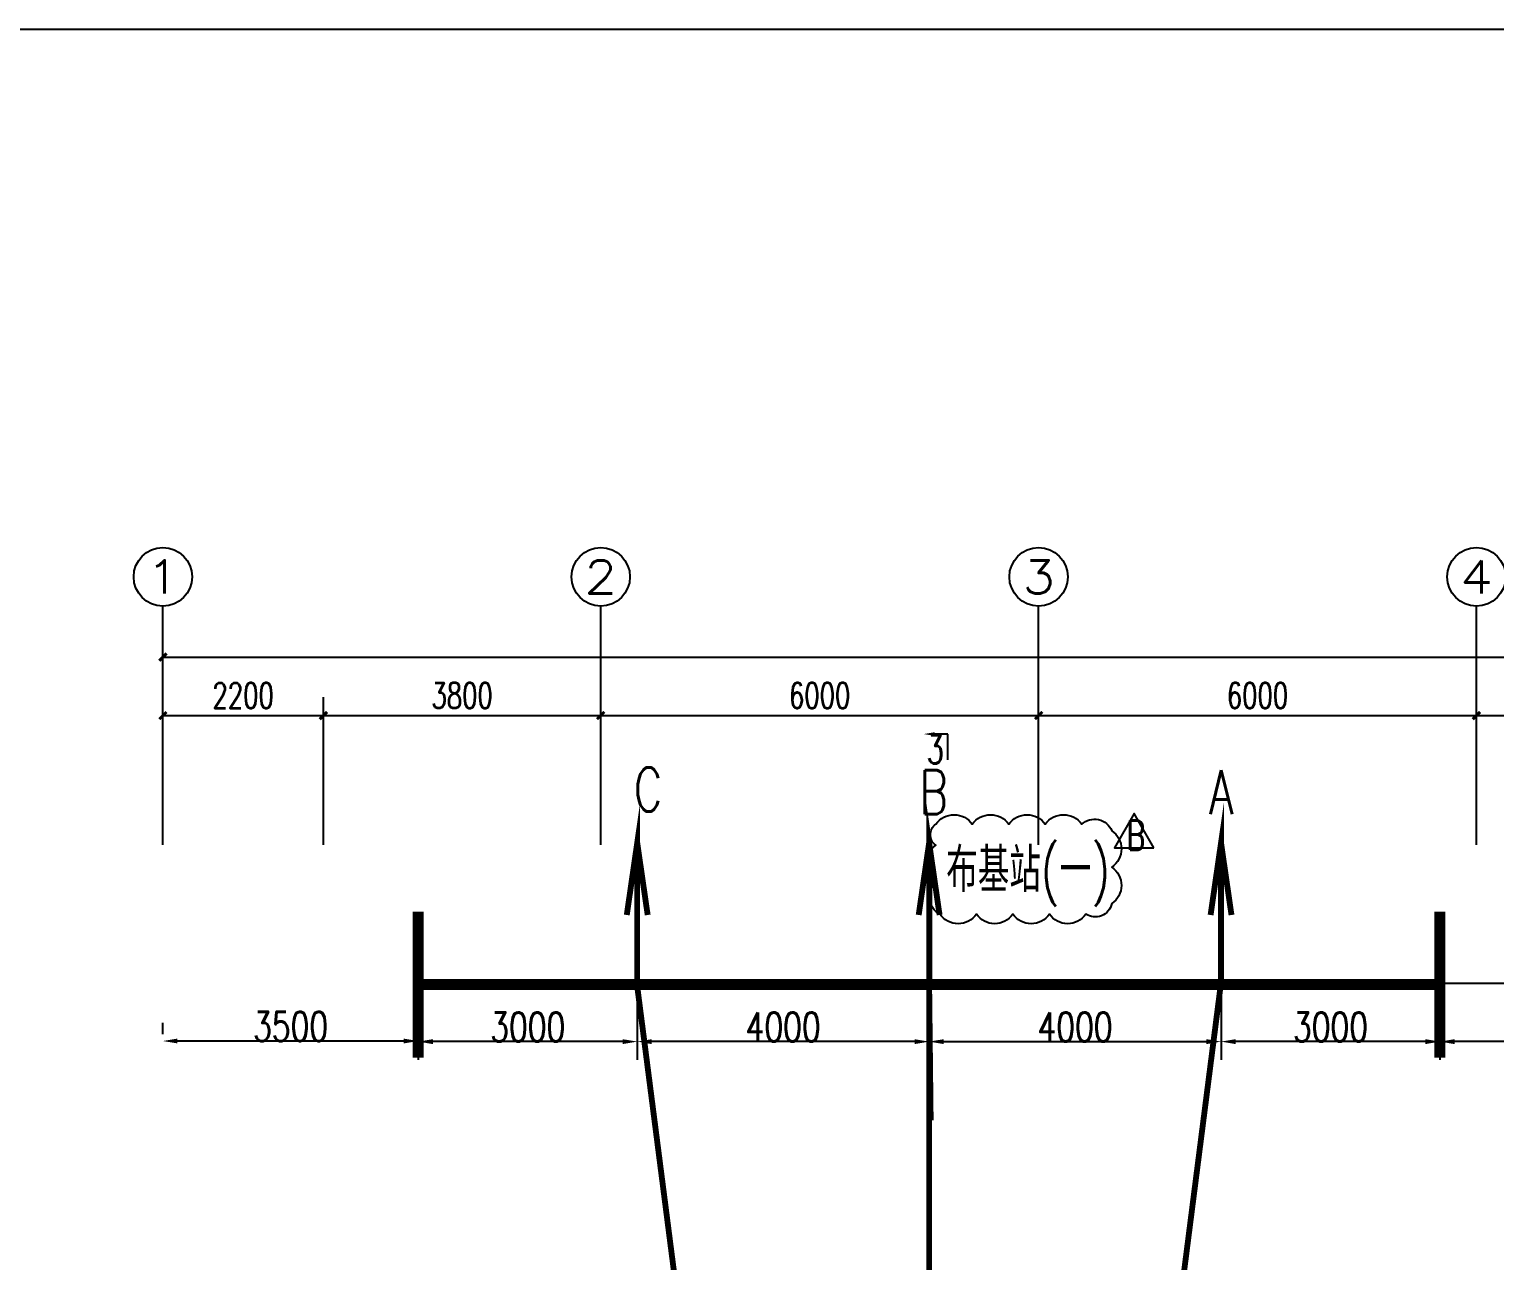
# Model space of a CAD drawing. Extents: x -61205 to 26665, y -81742 to 98141.
# Drawn here: x -44989 to -24909, y 81272 to 98141 of the extents above; entities that cross this region are included whole.
import ezdxf
from ezdxf.enums import TextEntityAlignment as Align

# ---------------------------------------------------------------- set-up
doc = ezdxf.new("R2010")
doc.units = 0
doc.header["$LTSCALE"] = 1000
doc.header["$MEASUREMENT"] = 0
doc.linetypes.add('CENTER', pattern=[2, 1.25, -0.25, 0.25, -0.25])
doc.layers.get('0').update_dxf_attribs({"linetype": 'CONTINUOUS'})
doc.layers.get('DEFPOINTS').update_dxf_attribs({"linetype": 'CONTINUOUS'})
for name, color, linetype in [('02', 1, 'CONTINUOUS'), ('08', 1, 'CONTINUOUS'), ('1', 7, 'CONTINUOUS'), ('11', 6, 'CONTINUOUS'), ('AXIS', 3, 'CONTINUOUS'), ('AXIS_TEXT', 7, 'CONTINUOUS'), ('DOTE', 7, 'CENTER'), ('HY_JZW_YT', 120, 'CONTINUOUS')]:
    doc.layers.add(name, color=color, linetype=linetype)
doc.layers.add('PP-COM', color=7, linetype='CONTINUOUS', lineweight=0)
doc.styles.add('_TCH_AXIS', font='geditxt.shx', dxfattribs={"bigfont": 'dxt.shx'})
doc.styles.add('A', font='geditxt.shx', dxfattribs={"width": 0.72, "bigfont": 'hzfs_1.shx'})
doc.styles.add('DIM_FONT', font='geditxt.shx', dxfattribs={"width": 0.7, "bigfont": 'hzfs_1.shx'})
doc.styles.add('DXT', font='geditxt.shx', dxfattribs={"width": 0.72, "bigfont": 'hzfs_1.shx'})
doc.styles.add('HZ', font='geditxt.shx', dxfattribs={"width": 0.75, "bigfont": 'hzfs_1.shx'})
doc.styles.add('intecad', font='geditxt.shx', dxfattribs={"width": 0.667, "bigfont": 'hzfs_1.shx'})
doc.styles.get("Standard").update_dxf_attribs({"font": 'geditxt.shx', "bigfont": 'hzfs_1.shx'})
doc.dimstyles.new('_TCH_ARCH&&100', dxfattribs={"dimtxt": 350, "dimasz": 100, "dimexe": 250, "dimexo": 300, "dimgap": 100, "dimtad": 1, "dimdec": 0, "dimzin": 0, "dimdsep": 46, "dimtxsty": 'DIM_FONT', "dimblk": 'ARCHTICK', "dimcen": 0.09, "dimclrt": 7, "dimazin": 2, "dimtfac": 1, "dimtdec": 0, "dimtix": 1, "dimtmove": 2, "dimatfit": 3, "dimfxl": 1, "dimtolj": 1, "dimtzin": 0, "dimarcsym": 0})
doc.dimstyles.get("Standard").update_dxf_attribs({"dimtxt": 0.18, "dimasz": 0.18, "dimexe": 0.18, "dimexo": 0.0625, "dimgap": 0.09, "dimtad": 0, "dimtih": 1, "dimtoh": 1, "dimdec": 4, "dimzin": 0, "dimdsep": 46, "dimtxsty": 'Standard', "dimcen": 0.09, "dimadec": 0, "dimazin": 0, "dimtfac": 1, "dimtdec": 4, "dimtofl": 0, "dimtmove": 0, "dimatfit": 3, "dimfxl": 1, "dimtolj": 1, "dimtzin": 0, "dimarcsym": 0})
doc.dimstyles.new('STANDARD$0', dxfattribs={"dimtxt": 5, "dimasz": 5, "dimexe": 2.5, "dimexo": 0, "dimgap": 1.25, "dimtad": 1, "dimdec": 4, "dimzin": 0, "dimdsep": 46, "dimtxsty": 'Standard', "dimcen": 0, "dimadec": 0, "dimazin": 0, "dimtfac": 0.514286, "dimtdec": 4, "dimtix": 1, "dimtmove": 0, "dimatfit": 3, "dimfxl": 1, "dimtolj": 1, "dimtzin": 0, "dimarcsym": 0})

# ---------------------------------------------------------------- blocks, each defined once
blk = doc.blocks.new('*D240')
at = {"color": 0, "lineweight": -2, "transparency": 16777216}
for p, q in [((-28659, 84955), (-28659, 84023)), ((-25659, 84955), (-25659, 84023)), ((-25859, 84273), (-28459, 84273))]:
    blk.add_line(p, q, dxfattribs=at)
at = {"color": 0, "transparency": 16777216}
for points in [[(-28459, 84306), (-28459, 84239), (-28659, 84273)], [(-25859, 84306), (-25859, 84239), (-25659, 84273)]]:
    blk.add_solid(points, dxfattribs=at)
at = {"layer": 'DEFPOINTS', "color": 0, "transparency": 16777216}
for p in [(-28659, 85055), (-25659, 85055), (-28659, 84273)]:
    blk.add_point(p, dxfattribs=at)
at = {"color": 7, "transparency": 16777216, "insert": (-27159, 84473), "char_height": 400, "attachment_point": 5, "style": 'HZ'}
blk.add_mtext('\\A1;3000', dxfattribs=at)
blk = doc.blocks.new('*D241')
at = {"color": 0, "lineweight": -2, "transparency": 16777216}
for p, q in [((-39659, 84955), (-39659, 84023)), ((-36659, 84955), (-36659, 84023)), ((-36859, 84273), (-39459, 84273))]:
    blk.add_line(p, q, dxfattribs=at)
at = {"color": 0, "transparency": 16777216}
for points in [[(-39459, 84306), (-39459, 84239), (-39659, 84273)], [(-36859, 84306), (-36859, 84239), (-36659, 84273)]]:
    blk.add_solid(points, dxfattribs=at)
at = {"layer": 'DEFPOINTS', "color": 0, "transparency": 16777216}
for p in [(-39659, 85055), (-36659, 85055), (-39659, 84273)]:
    blk.add_point(p, dxfattribs=at)
at = {"color": 7, "transparency": 16777216, "insert": (-38159, 84473), "char_height": 400, "attachment_point": 5, "style": 'HZ'}
blk.add_mtext('\\A1;3000', dxfattribs=at)
blk = doc.blocks.new('*D242')
at = {"color": 0, "lineweight": -2, "transparency": 16777216}
for p, q in [((-15659, 84955), (-15659, 84023)), ((-25659, 84855), (-25659, 84023)), ((-15859, 84273), (-25459, 84273))]:
    blk.add_line(p, q, dxfattribs=at)
at = {"color": 0, "transparency": 16777216}
for points in [[(-25459, 84306), (-25459, 84239), (-25659, 84273)], [(-15859, 84306), (-15859, 84239), (-15659, 84273)]]:
    blk.add_solid(points, dxfattribs=at)
at = {"layer": 'DEFPOINTS', "color": 0, "transparency": 16777216}
for p in [(-25659, 84955), (-15659, 85055), (-25659, 84273)]:
    blk.add_point(p, dxfattribs=at)
at = {"color": 7, "transparency": 16777216, "insert": (-20659, 84473), "char_height": 400, "attachment_point": 5, "style": 'HZ'}
blk.add_mtext('\\A1;10000', dxfattribs=at)
blk = doc.blocks.new('*D245')
at = {"color": 0, "lineweight": -2, "transparency": 16777216}
for p, q in [((-28659, 84955), (-28659, 84023)), ((-32659, 83201), (-32659, 84523)), ((-32459, 84273), (-28859, 84273))]:
    blk.add_line(p, q, dxfattribs=at)
at = {"color": 0, "transparency": 16777216}
for points in [[(-32459, 84306), (-32459, 84239), (-32659, 84273)], [(-28859, 84306), (-28859, 84239), (-28659, 84273)]]:
    blk.add_solid(points, dxfattribs=at)
at = {"layer": 'DEFPOINTS', "color": 0, "transparency": 16777216}
for p in [(-28659, 85055), (-28659, 84273), (-32659, 83101)]:
    blk.add_point(p, dxfattribs=at)
at = {"color": 7, "transparency": 16777216, "insert": (-30659, 84473), "char_height": 400, "attachment_point": 5, "style": 'HZ'}
blk.add_mtext('\\A1;4000', dxfattribs=at)
blk = doc.blocks.new('*D246')
at = {"color": 0, "lineweight": -2, "transparency": 16777216}
for p, q in [((-36659, 84955), (-36659, 84023)), ((-32659, 83201), (-32659, 84523)), ((-32859, 84273), (-36459, 84273))]:
    blk.add_line(p, q, dxfattribs=at)
at = {"color": 0, "transparency": 16777216}
for points in [[(-36459, 84306), (-36459, 84239), (-36659, 84273)], [(-32859, 84306), (-32859, 84239), (-32659, 84273)]]:
    blk.add_solid(points, dxfattribs=at)
at = {"layer": 'DEFPOINTS', "color": 0, "transparency": 16777216}
for p in [(-36659, 85055), (-36659, 84273), (-32659, 83101)]:
    blk.add_point(p, dxfattribs=at)
at = {"color": 7, "transparency": 16777216, "insert": (-34659, 84473), "char_height": 400, "attachment_point": 5, "style": 'HZ'}
blk.add_mtext('\\A1;4000', dxfattribs=at)
blk = doc.blocks.new('_ArchTick')
at = {"color": 0, "linetype": 'ByBlock', "const_width": 0.4}
blk.add_lwpolyline([(-0.5, -0.5), (0.5, 0.5)], dxfattribs=at)
blk = doc.blocks.new('*D253')
at = {"layer": 'AXIS', "color": 0, "lineweight": -2, "transparency": 16777216}
for p, q in [((-43159, 86970), (-43159, 88990)), ((-40959, 86970), (-40959, 88990)), ((-43159, 88740), (-40959, 88740))]:
    blk.add_line(p, q, dxfattribs=at)
at = {"layer": 'DEFPOINTS', "color": 0, "transparency": 16777216}
for p in [(-40959, 88740), (-43159, 86670), (-40959, 86670)]:
    blk.add_point(p, dxfattribs=at)
at = {"layer": 'AXIS', "color": 0, "lineweight": -2, "transparency": 16777216, "xscale": 100, "yscale": 100, "zscale": 100, "rotation": 180}
blk.add_blockref('_ArchTick', (-43159, 88740), dxfattribs=at)
at = {"layer": 'AXIS', "color": 0, "lineweight": -2, "transparency": 16777216, "xscale": 100, "yscale": 100, "zscale": 100}
blk.add_blockref('_ArchTick', (-40959, 88740), dxfattribs=at)
at = {"layer": 'AXIS', "color": 7, "transparency": 16777216, "insert": (-42059, 89015), "char_height": 350, "attachment_point": 5, "style": 'DIM_FONT'}
blk.add_mtext('\\A1;2200', dxfattribs=at)
blk = doc.blocks.new('*D254')
at = {"layer": 'AXIS', "color": 0, "lineweight": -2, "transparency": 16777216}
for p, q in [((-40959, 86970), (-40959, 88990)), ((-37159, 86970), (-37159, 88990)), ((-40959, 88740), (-37159, 88740))]:
    blk.add_line(p, q, dxfattribs=at)
at = {"layer": 'DEFPOINTS', "color": 0, "transparency": 16777216}
for p in [(-37159, 88740), (-40959, 86670), (-37159, 86670)]:
    blk.add_point(p, dxfattribs=at)
at = {"layer": 'AXIS', "color": 0, "lineweight": -2, "transparency": 16777216, "xscale": 100, "yscale": 100, "zscale": 100, "rotation": 180}
blk.add_blockref('_ArchTick', (-40959, 88740), dxfattribs=at)
at = {"layer": 'AXIS', "color": 0, "lineweight": -2, "transparency": 16777216, "xscale": 100, "yscale": 100, "zscale": 100}
blk.add_blockref('_ArchTick', (-37159, 88740), dxfattribs=at)
at = {"layer": 'AXIS', "color": 7, "transparency": 16777216, "insert": (-39059, 89015), "char_height": 350, "attachment_point": 5, "style": 'DIM_FONT'}
blk.add_mtext('\\A1;3800', dxfattribs=at)
blk = doc.blocks.new('*D255')
at = {"layer": 'AXIS', "color": 0, "lineweight": -2, "transparency": 16777216}
for p, q in [((-37159, 86970), (-37159, 88990)), ((-31159, 86970), (-31159, 88990)), ((-37159, 88740), (-31159, 88740))]:
    blk.add_line(p, q, dxfattribs=at)
at = {"layer": 'DEFPOINTS', "color": 0, "transparency": 16777216}
for p in [(-31159, 88740), (-37159, 86670), (-31159, 86670)]:
    blk.add_point(p, dxfattribs=at)
at = {"layer": 'AXIS', "color": 0, "lineweight": -2, "transparency": 16777216, "xscale": 100, "yscale": 100, "zscale": 100, "rotation": 180}
blk.add_blockref('_ArchTick', (-37159, 88740), dxfattribs=at)
at = {"layer": 'AXIS', "color": 0, "lineweight": -2, "transparency": 16777216, "xscale": 100, "yscale": 100, "zscale": 100}
blk.add_blockref('_ArchTick', (-31159, 88740), dxfattribs=at)
at = {"layer": 'AXIS', "color": 7, "transparency": 16777216, "insert": (-34159, 89015), "char_height": 350, "attachment_point": 5, "style": 'DIM_FONT'}
blk.add_mtext('\\A1;6000', dxfattribs=at)
blk = doc.blocks.new('*D256')
at = {"layer": 'AXIS', "color": 0, "lineweight": -2, "transparency": 16777216}
for p, q in [((-31159, 86970), (-31159, 88990)), ((-25159, 86970), (-25159, 88990)), ((-31159, 88740), (-25159, 88740))]:
    blk.add_line(p, q, dxfattribs=at)
at = {"layer": 'DEFPOINTS', "color": 0, "transparency": 16777216}
for p in [(-25159, 88740), (-31159, 86670), (-25159, 86670)]:
    blk.add_point(p, dxfattribs=at)
at = {"layer": 'AXIS', "color": 0, "lineweight": -2, "transparency": 16777216, "xscale": 100, "yscale": 100, "zscale": 100, "rotation": 180}
blk.add_blockref('_ArchTick', (-31159, 88740), dxfattribs=at)
at = {"layer": 'AXIS', "color": 0, "lineweight": -2, "transparency": 16777216, "xscale": 100, "yscale": 100, "zscale": 100}
blk.add_blockref('_ArchTick', (-25159, 88740), dxfattribs=at)
at = {"layer": 'AXIS', "color": 7, "transparency": 16777216, "insert": (-28159, 89015), "char_height": 350, "attachment_point": 5, "style": 'DIM_FONT'}
blk.add_mtext('\\A1;6000', dxfattribs=at)
blk = doc.blocks.new('*D257')
at = {"layer": 'AXIS', "color": 0, "lineweight": -2, "transparency": 16777216}
for p, q in [((-25159, 86970), (-25159, 88990)), ((-19159, 86970), (-19159, 88990)), ((-25159, 88740), (-19159, 88740))]:
    blk.add_line(p, q, dxfattribs=at)
at = {"layer": 'DEFPOINTS', "color": 0, "transparency": 16777216}
for p in [(-19159, 88740), (-25159, 86670), (-19159, 86670)]:
    blk.add_point(p, dxfattribs=at)
at = {"layer": 'AXIS', "color": 0, "lineweight": -2, "transparency": 16777216, "xscale": 100, "yscale": 100, "zscale": 100, "rotation": 180}
blk.add_blockref('_ArchTick', (-25159, 88740), dxfattribs=at)
at = {"layer": 'AXIS', "color": 0, "lineweight": -2, "transparency": 16777216, "xscale": 100, "yscale": 100, "zscale": 100}
blk.add_blockref('_ArchTick', (-19159, 88740), dxfattribs=at)
at = {"layer": 'AXIS', "color": 7, "transparency": 16777216, "insert": (-22159, 89015), "char_height": 350, "attachment_point": 5, "style": 'DIM_FONT'}
blk.add_mtext('\\A1;6000', dxfattribs=at)
blk = doc.blocks.new('*D294')
at = {"layer": 'AXIS', "color": 0, "lineweight": -2, "transparency": 16777216}
for p, q in [((-43159, 87770), (-43159, 89790)), ((-1159, 87770), (-1159, 89790)), ((-43159, 89540), (-1159, 89540))]:
    blk.add_line(p, q, dxfattribs=at)
at = {"layer": 'DEFPOINTS', "color": 0, "transparency": 16777216}
for p in [(-1159, 89540), (-43159, 87470), (-1159, 87470)]:
    blk.add_point(p, dxfattribs=at)
at = {"layer": 'AXIS', "color": 0, "lineweight": -2, "transparency": 16777216, "xscale": 100, "yscale": 100, "zscale": 100, "rotation": 180}
blk.add_blockref('_ArchTick', (-43159, 89540), dxfattribs=at)
at = {"layer": 'AXIS', "color": 0, "lineweight": -2, "transparency": 16777216, "xscale": 100, "yscale": 100, "zscale": 100}
blk.add_blockref('_ArchTick', (-1159, 89540), dxfattribs=at)
at = {"layer": 'AXIS', "color": 7, "transparency": 16777216, "insert": (-22159, 89815), "char_height": 350, "attachment_point": 5, "style": 'DIM_FONT'}
blk.add_mtext('\\A1;42000', dxfattribs=at)
blk = doc.blocks.new('*D182')
at = {"color": 0, "lineweight": -2, "transparency": 16777216}
for p, q in [((-43159, 84373), (-43159, 84531)), ((-39659, 84373), (-39659, 84531)), ((-39859, 84281), (-42959, 84281))]:
    blk.add_line(p, q, dxfattribs=at)
at = {"color": 0, "transparency": 16777216}
for points in [[(-42959, 84314), (-42959, 84248), (-43159, 84281)], [(-39859, 84314), (-39859, 84248), (-39659, 84281)]]:
    blk.add_solid(points, dxfattribs=at)
at = {"layer": 'DEFPOINTS', "color": 0, "transparency": 16777216}
for p in [(-43159, 84281), (-43159, 84273), (-39659, 84273)]:
    blk.add_point(p, dxfattribs=at)
at = {"color": 7, "transparency": 16777216, "insert": (-41409, 84481), "char_height": 400, "attachment_point": 5, "style": 'HZ'}
blk.add_mtext('\\A1;3500', dxfattribs=at)
blk = doc.blocks.new('SLAJDKA')
blk.add_lwpolyline([(203165, 83952), (202894, 84422), (202623, 83953)], close=True)
at = {"layer": '1', "color": 7, "linetype": 'Continuous', "style": 'DXT', "width": 0.72}
blk.add_text('B', height=400, dxfattribs=at).set_placement((202788, 83924))

msp = doc.modelspace()

# ---------------------------------------------------------------- linework, layer by layer
msp.add_lwpolyline([(-61205.436, 98140.793), (22894.564, 98140.793), (22894.564, 38740.793), (-61205.436, 38740.793)], close=True)
msp.add_lwpolyline([(-32567.218, 87250.44, -0.52056705), (-32067.218, 87250.44, -0.52056705), (-31567.218, 87250.44, -0.52056705), (-31067.218, 87250.44, -0.52056705), (-30567.218, 87250.44, -0.52056705), (-30154.97, 87162.688, -0.52056705), (-30154.97, 86662.688, -0.52056705), (-30154.97, 86162.688, -0.52056705), (-30510.956, 86018.674, -0.52056705), (-31010.956, 86018.674, -0.52056705), (-31510.956, 86018.674, -0.52056705), (-32010.956, 86018.674, -0.52056705), (-32510.956, 86018.674, -0.52056705), (-32567.218, 86462.412, -0.52056705), (-32567.218, 86962.412, -0.52056705)], format="xyb", close=True)
at = {"layer": '02'}
msp.add_line((-32402.718, 88131.302, 0.006), (-32402.718, 88486.581, 0.006), dxfattribs=at)
at = {"layer": '08', "color": 7}
msp.add_line((-32402.718, 88486.581, 0.006), (-32583.718, 88486.581, 0.006), dxfattribs=at)
msp.add_solid([(-32583.718, 88511.581, 0.006), (-32583.718, 88461.581, 0.006), (-32733.718, 88486.581, 0.006)], dxfattribs=at)
at = {"layer": 'AXIS'}
for p, q in [((-43158.954, 87104.438), (-43158.954, 90239.76)), ((-37158.954, 87104.438), (-37158.954, 90239.76)), ((-31158.954, 87104.438), (-31158.954, 90239.76)), ((-25158.954, 87104.438), (-25158.954, 90239.76))]:
    msp.add_line(p, q, dxfattribs=at)
for centre in [(-43158.954, 90639.76), (-37158.954, 90639.76), (-31158.954, 90639.76), (-25158.954, 90639.76)]:
    msp.add_circle(centre, 400, dxfattribs=at)
at = {"layer": 'DOTE', "color": 2}
msp.add_line((5338.522, 85069.322), (-38491.697, 85069.322), dxfattribs=at)
at = {"layer": 'HY_JZW_YT', "color": 1, "const_width": 150}
for points in [[(-39658.942, 84054.783), (-39658.942, 86054.783)], [(-25658.942, 84054.783), (-25658.942, 86054.783)], [(-39658.942, 85054.783), (-25658.942, 85054.783)]]:
    msp.add_lwpolyline(points, dxfattribs=at)
at = {"layer": 'PP-COM', "const_width": 80}
for points in [[(-36658.942, 85054.783), (-36658.942, 86995.628), (-36802.187, 86007.413)], [(-32658.942, 85054.783), (-32658.942, 86995.628), (-32515.696, 86007.413)], [(-28658.942, 85054.783), (-28658.942, 86995.628), (-28802.187, 86007.413)], [(-36658.942, 86995.628), (-36515.696, 86007.413)], [(-32658.942, 86995.628), (-32802.187, 86007.413)], [(-32658.942, 86995.628), (-32515.696, 86007.413)], [(-28658.942, 86995.628), (-28515.696, 86007.413)], [(-32659.02, 77266.67), (-32657.02, 86457.562)], [(-36663.942, 85069.322), (-35659.02, 77266.67)], [(-32658.942, 85069.322), (-32637.725, 83195.105)], [(-28662.429, 85054.783), (-29659.02, 77266.67)]]:
    msp.add_lwpolyline(points, dxfattribs=at)

# ---------------------------------------------------------------- block references
msp.add_blockref('SLAJDKA', (-232743.649, 2976.409))

# ---------------------------------------------------------------- texts
at = {"color": 7, "style": 'A', "width": 0.72}
for s, p in [('C', (-36704.682, 87426.415, -0.001)), ('B', (-32789.837, 87390.43, -0.001)), ('A', (-28822.055, 87390.43, -0.001)), ('布基站(一)', (-32424.585, 86323.035))]:
    msp.add_text(s, height=600, dxfattribs=at).set_placement(p)
at = {"layer": '11', "style": 'intecad', "width": 0.7}
msp.add_text('3', height=391.584, dxfattribs=at).set_placement((-32691.775, 88081.637, -0.002))
at = {"layer": 'AXIS_TEXT', "style": '_TCH_AXIS'}
for s, width, p, p2 in [('1', 2.727273, (-43385.228, 90413.486), (-42932.68, 90413.486)), ('2', 1.764706, (-37385.228, 90413.486), (-36932.68, 90413.486)), ('3', 1.764706, (-31385.228, 90413.486), (-30932.68, 90413.486)), ('4', 1.666667, (-25385.228, 90413.486), (-24932.68, 90413.486))]:
    msp.add_text(s, height=452.548, dxfattribs=dict(at, width=width)).set_placement(p, p2, align=Align.FIT)

# ---------------------------------------------------------------- dimensions: what is measured, and where the dimension line sits
at = {"color": 3}
for base, p1, p2, dimstyle, override, picture, middle in [((-39658.942, 84272.52, -500), (-36658.942, 85054.783, -500), (-39658.942, 85054.783, -500), 'Standard', {"dimtxt": 400, "dimasz": 200, "dimexe": 250, "dimexo": 100, "dimgap": 0, "dimtad": 1, "dimtih": 0, "dimtoh": 0, "dimdec": 0, "dimtxsty": 'HZ', "dimsah": 1, "dimclrt": 7, "dimtdec": 2, "dimtix": 1, "dimtofl": 1, "dimtmove": 2}, '*D241', (-38158.942, 84472.52, -500)), ((-36658.942, 84272.52, -500), (-32658.942, 83101.424, -500), (-36658.942, 85054.783, -500), 'Standard', {"dimtxt": 400, "dimasz": 200, "dimexe": 250, "dimexo": 100, "dimgap": 0, "dimtad": 1, "dimtih": 0, "dimtoh": 0, "dimdec": 0, "dimtxsty": 'HZ', "dimsah": 1, "dimclrt": 7, "dimtdec": 2, "dimtix": 1, "dimtofl": 1, "dimtmove": 2}, '*D246', (-34658.942, 84472.52, -500)), ((-28658.942, 84272.52, -500), (-32658.942, 83101.424, -500), (-28658.942, 85054.783, -500), 'Standard', {"dimtxt": 400, "dimasz": 200, "dimexe": 250, "dimexo": 100, "dimgap": 0, "dimtad": 1, "dimtih": 0, "dimtoh": 0, "dimdec": 0, "dimtxsty": 'HZ', "dimsah": 1, "dimclrt": 7, "dimtdec": 2, "dimtix": 1, "dimtofl": 1, "dimtmove": 2}, '*D245', (-30658.942, 84472.52, -500)), ((-28658.942, 84272.52, -500), (-25658.942, 85054.783, -500), (-28658.942, 85054.783, -500), 'Standard', {"dimtxt": 400, "dimasz": 200, "dimexe": 250, "dimexo": 100, "dimgap": 0, "dimtad": 1, "dimtih": 0, "dimtoh": 0, "dimdec": 0, "dimtxsty": 'HZ', "dimsah": 1, "dimclrt": 7, "dimtdec": 2, "dimtix": 1, "dimtofl": 1, "dimtmove": 2}, '*D240', (-27158.942, 84472.52, -500)), ((-25658.942, 84272.52, -500), (-15659.429, 85054.783, -500), (-25658.942, 84954.783, -500), 'Standard', {"dimtxt": 400, "dimasz": 200, "dimexe": 250, "dimexo": 100, "dimgap": 0, "dimtad": 1, "dimtih": 0, "dimtoh": 0, "dimdec": 0, "dimtxsty": 'HZ', "dimsah": 1, "dimclrt": 7, "dimtdec": 2, "dimtix": 1, "dimtofl": 1, "dimtmove": 2}, '*D242', (-20659.185, 84472.52, -500)), ((-43158.954, 84281.07), (-39658.942, 84272.52), (-43158.954, 84272.52), 'STANDARD$0', {"dimtxt": 400, "dimasz": 200, "dimexe": 250, "dimexo": 100, "dimgap": 0, "dimdec": 0, "dimtxsty": 'HZ', "dimsah": 1, "dimcen": 0.09, "dimclrt": 7, "dimtfac": 1, "dimtdec": 2, "dimtmove": 2}, '*D182', (-41408.948, 84481.07))]:
    dim = msp.add_linear_dim(base=base, p1=p1, p2=p2, dimstyle=dimstyle, override=override, dxfattribs=at)
    dim.commit()
    dim.dimension.update_dxf_attribs({"geometry": picture, "text_midpoint": middle})
at = {"layer": 'AXIS'}
for p1, p2, text, picture, middle in [((-43158.954, 87470.346), (-1158.954, 87470.346), '42000', '*D294', (-22158.954, 89814.76)), ((-43158.954, 86670.346), (-40958.954, 86670.346), '2200', '*D253', (-42058.954, 89014.76)), ((-40958.954, 86670.346), (-37158.954, 86670.346), '3800', '*D254', (-39058.954, 89014.76)), ((-37158.954, 86670.346), (-31158.954, 86670.346), '6000', '*D255', (-34158.954, 89014.76)), ((-31158.954, 86670.346), (-25158.954, 86670.346), '6000', '*D256', (-28158.954, 89014.76)), ((-25158.954, 86670.346), (-19158.954, 86670.346), '6000', '*D257', (-22158.954, 89014.76))]:
    dim = msp.add_aligned_dim(p1=p1, p2=p2, distance=2069.414, text=text, dimstyle='_TCH_ARCH&&100', dxfattribs=at)
    dim.commit()
    dim.dimension.update_dxf_attribs({"geometry": picture, "text_midpoint": middle})

doc.saveas('drawing.dxf')
